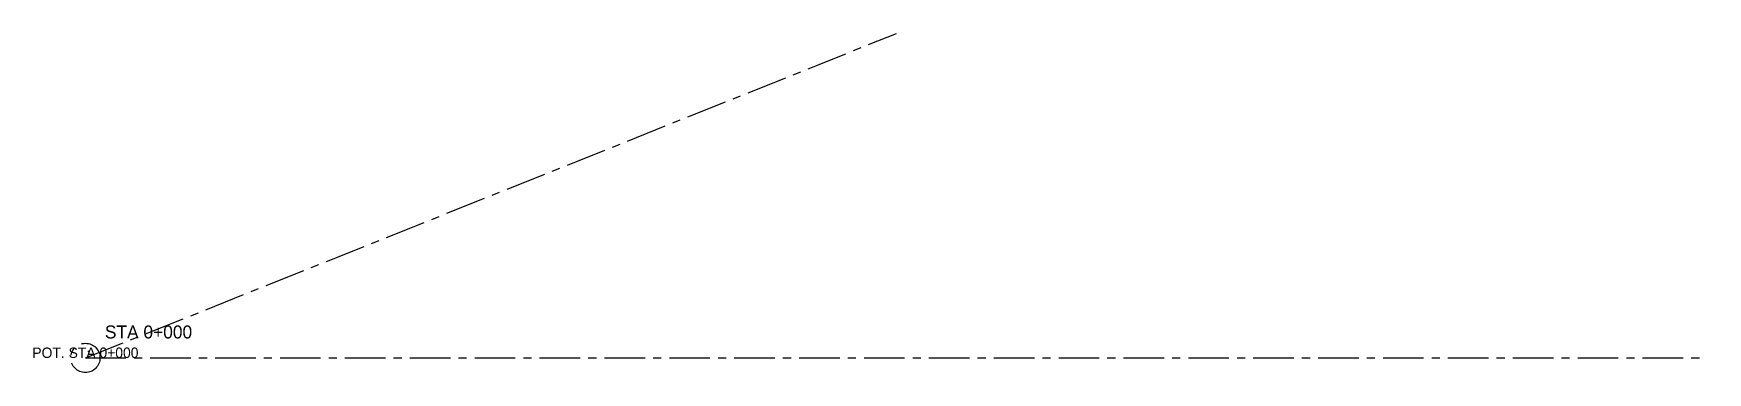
# Model space of a CAD drawing. Extents: x 784998.4 to 785050, y 9294999.6 to 9295010.
import ezdxf
from ezdxf.enums import TextEntityAlignment as Align

# ---------------------------------------------------------------- set-up
doc = ezdxf.new("R2010")
doc.units = 0
doc.linetypes.add('CENTER', pattern=[2, 1.25, -0.25, 0.25, -0.25])
doc.layers.add('SURV_AS', color=1, linetype='CENTER')
doc.layers.add('SURV_TITIK', color=3, linetype='Continuous')

msp = doc.modelspace()

# ---------------------------------------------------------------- linework, layer by layer
at = {"layer": 'SURV_AS', "linetype": 'CENTER'}
msp.add_line((785000, 9295000), (785050, 9295000), dxfattribs=at)
at = {"layer": 'SURV_AS'}
msp.add_lwpolyline([(785000, 9295000), (785025, 9295010)], dxfattribs=at)
msp.add_polyline3d([(785000, 9295000, 25), (785025, 9295010, 26)], dxfattribs=at)
msp.add_circle((785000, 9295000), 0.45, dxfattribs=at)
at = {"layer": 'SURV_TITIK'}
msp.add_point((785000.1, 9295000.2, 25.3), dxfattribs=at)

# ---------------------------------------------------------------- texts
at = {"layer": 'SURV_AS'}
msp.add_text('STA 0+000', height=0.4, dxfattribs=at).set_placement((785000.6, 9295000.6))
msp.add_text('POT. STA 0+000', height=0.32, dxfattribs=at).set_placement((785000, 9295000), align=Align.CENTER)

doc.saveas('drawing.dxf')
